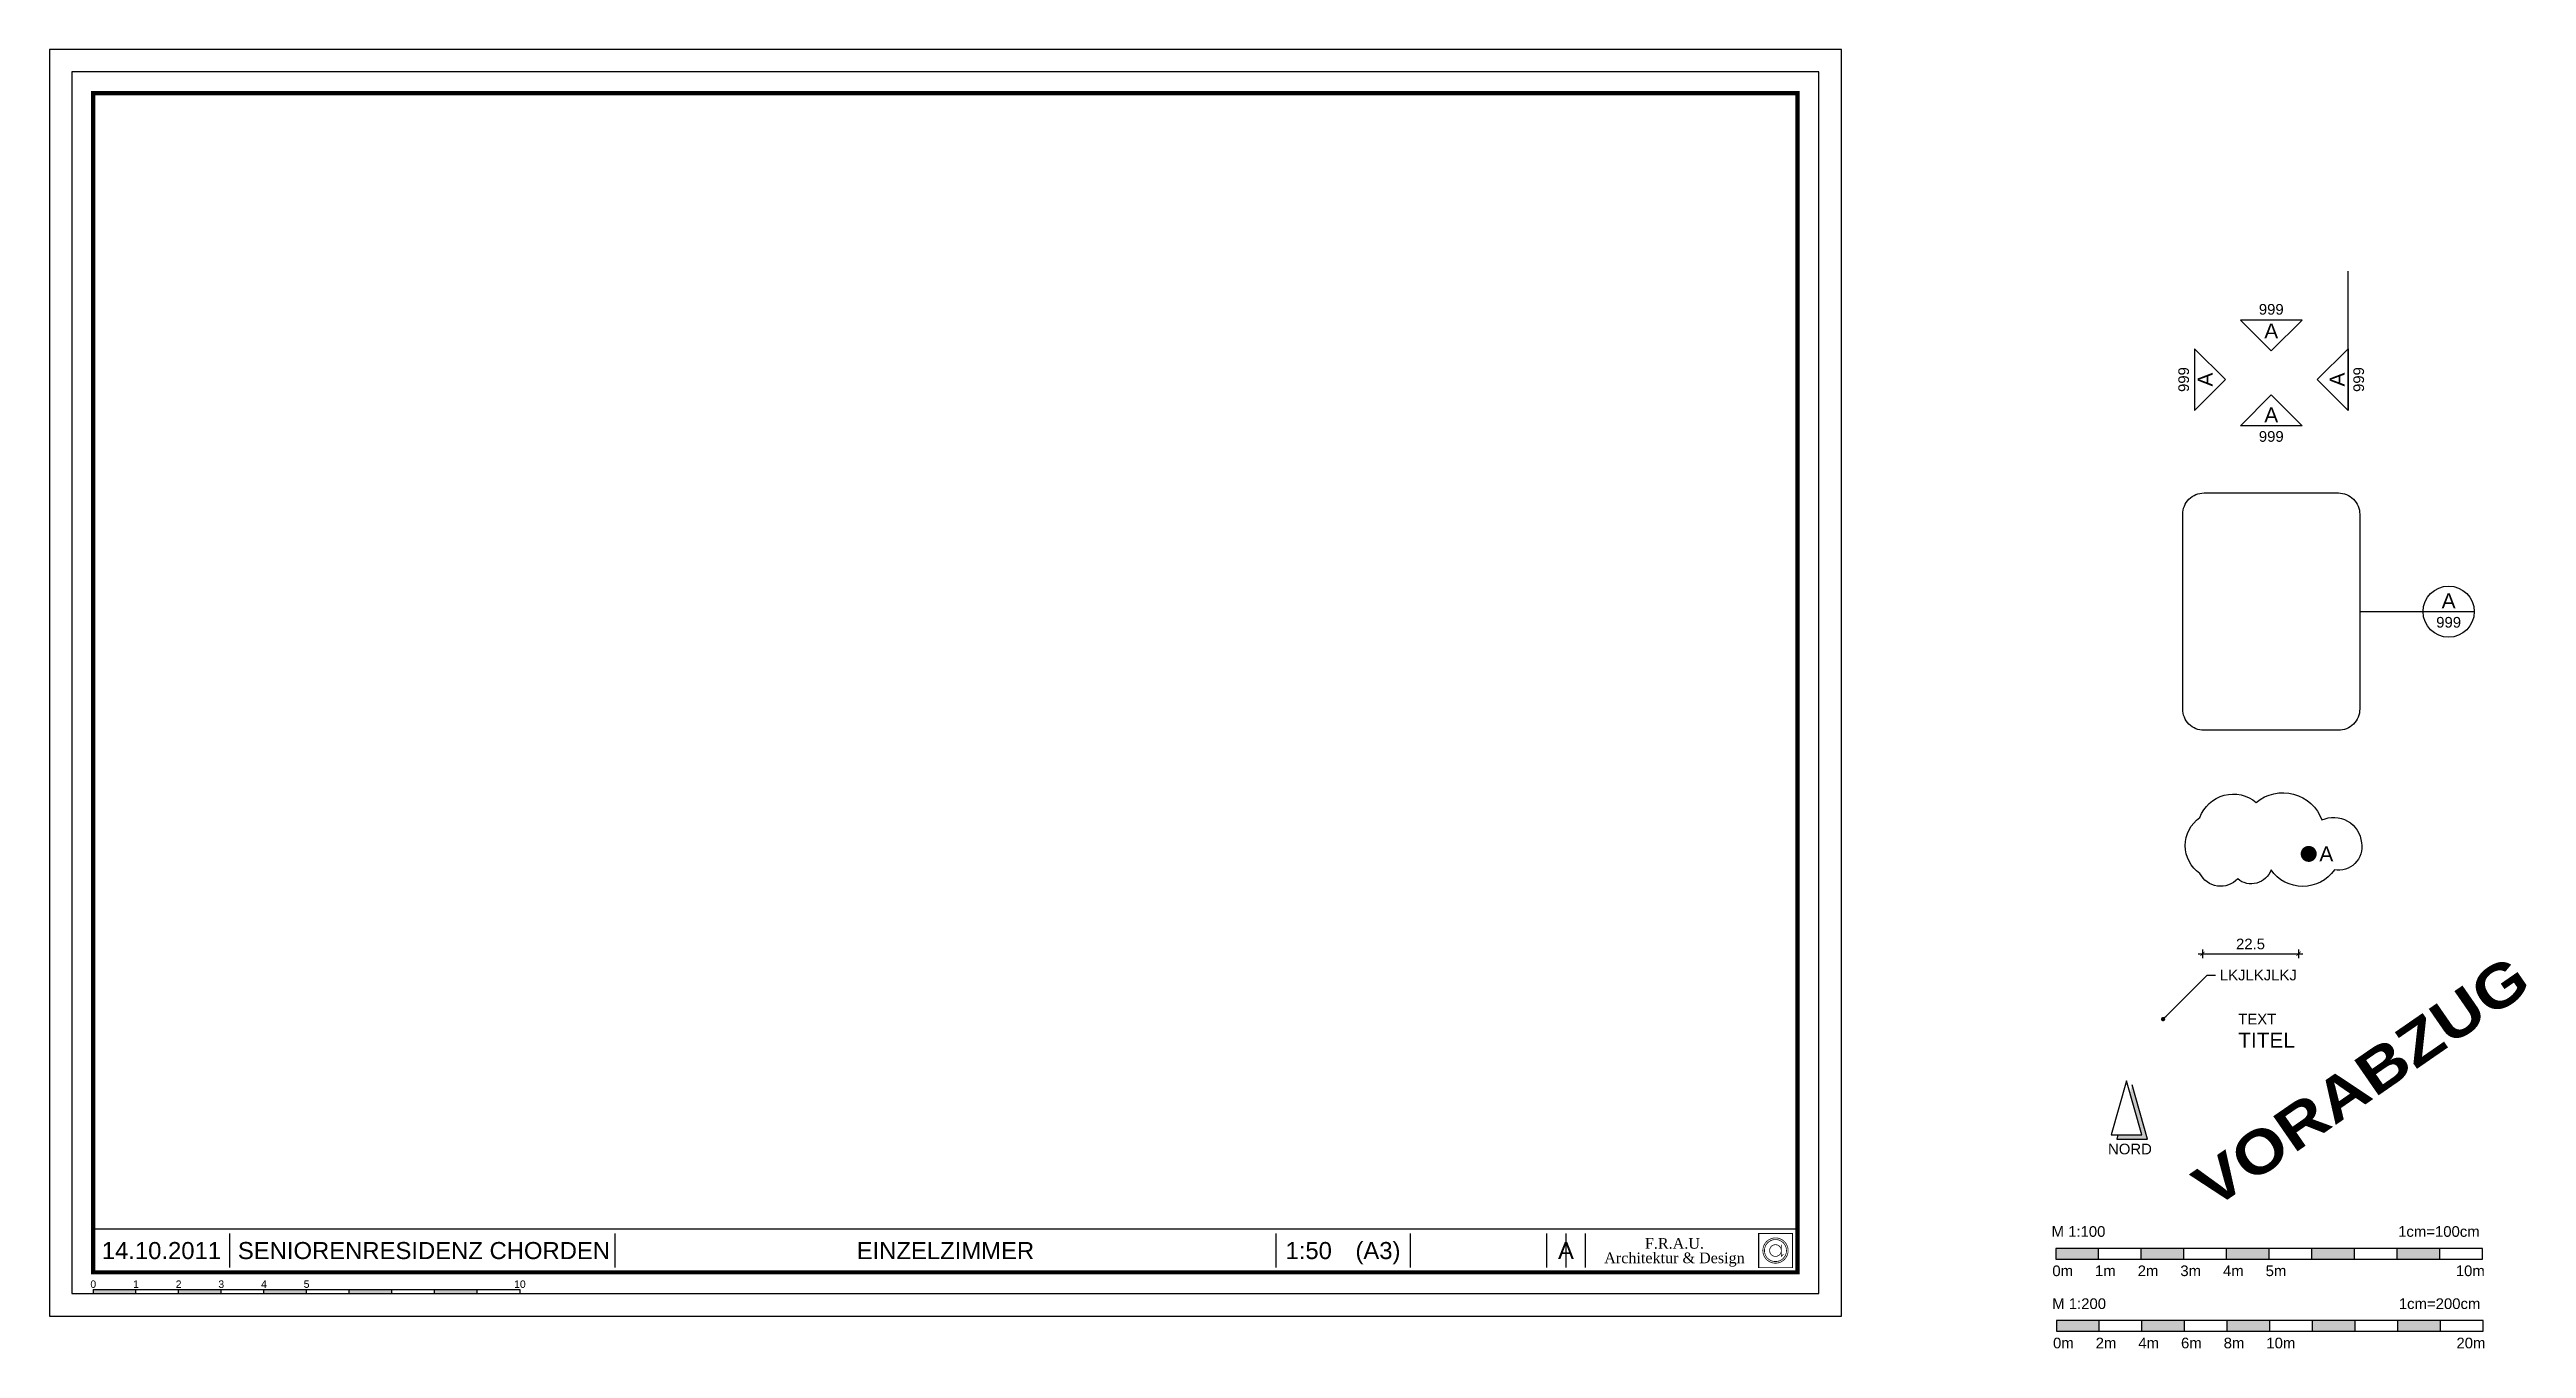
# Paper-space layout 'A3 Entwurf' of a CAD drawing. Extents: x -3 to 577, y -11 to 294.
import ezdxf
from ezdxf import colors
from ezdxf.entities.mleader import LeaderData, LeaderLine
from ezdxf.enums import TextEntityAlignment as Align
from ezdxf.math import Vec2, Vec3

# ---------------------------------------------------------------- set-up
doc = ezdxf.new("R2010")
doc.units = 0
doc.layers.get('Defpoints').update_dxf_attribs({"color": 8})
for name, color, linetype in [('A_Raumstempel', 7, 'Continuous'), ('A_Schnitt', 5, 'Continuous'), ('A_Änderungen', 10, 'Continuous'), ('ABA_Beschriftung', 7, 'Continuous'), ('ABA_Rahmen_1', 7, 'Continuous'), ('ABA_Rahmen_2', 5, 'Continuous')]:
    doc.layers.add(name, color=color, linetype=linetype)
doc.layers.add('ABA_Rahmen unsi', color=1, linetype='Continuous', plot=False)
doc.styles.add('ARIAL', font='arial.ttf')
doc.dimstyles.new('BEM M10', dxfattribs={"dimscale": 10, "dimtxt": 0.25, "dimasz": 0.1, "dimexe": 0.1, "dimexo": 0.1, "dimgap": 0.1, "dimtad": 1, "dimtih": 1, "dimtoh": 1, "dimdec": 1, "dimdsep": 46, "dimtxsty": 'ARIAL', "dimblk": 'ARCHTICK', "dimcen": 0.1, "dimdle": 0.1, "dimadec": 0, "dimazin": 0, "dimtfac": 1, "dimtdec": 1, "dimtmove": 1, "dimatfit": 3, "dimfxl": 0.1, "dimfxlon": 1, "dimarcsym": 0})

# ---------------------------------------------------------------- blocks, each defined once
blk = doc.blocks.new('PlanrahmenA3')
at = {"layer": 'ABA_Rahmen_1'}
h = blk.add_hatch(color=256, dxfattribs=at)
h.paths.add_polyline_path([(-1174, 1), (-1184, 1), (-1184, 0), (-1174, 0)])
h.paths.add_polyline_path([(-1154, 1), (-1164, 1), (-1164, 0), (-1154, 0)])
h.paths.add_polyline_path([(-1134, 1), (-1144, 1), (-1144, 0), (-1134, 0)])
for points in [[(-1114, 0), (-1114, 1), (-1124, 1), (-1124, 0)], [(-1094, 0), (-1094, 1), (-1104, 1), (-1104, 0)]]:
    blk.add_hatch(color=256, dxfattribs=at).paths.add_polyline_path(points)
for p, q in [((-1184, 1), (-1184, 0)), ((-1184, 1), (-1084, 1)), ((-1184, 0), (-1084, 0)), ((-1174, 0), (-1174, 1)), ((-1164, 0), (-1164, 1)), ((-1154, 0), (-1154, 1)), ((-1144, 0), (-1144, 1)), ((-1134, 0), (-1134, 1)), ((-1124, 0), (-1124, 1)), ((-1114, 0), (-1114, 1)), ((-1104, 0), (-1104, 1)), ((-1094, 0), (-1094, 1)), ((-1084, 1), (-1084, 0))]:
    blk.add_line(p, q, dxfattribs=at)
blk.add_lwpolyline([(-1084, 0), (-779.5, 0), (-779.5, 286.5), (-1189, 286.5), (-1189, 0), (-1184, 0)], dxfattribs=at)
at = {"layer": 'ABA_Rahmen_2', "const_width": 1}
blk.add_lwpolyline([(-1184, 281.5), (-1184, 5), (-784.5, 5), (-784.5, 281.5)], close=True, dxfattribs=at)
at = {"layer": 'ABA_Rahmen_1', "style": 'ARIAL'}
for s, p in [('0', (-1184, 2.23)), ('1', (-1174, 2.23)), ('2', (-1164, 2.23)), ('3', (-1154, 2.23)), ('4', (-1144, 2.23)), ('5', (-1134, 2.23)), ('10', (-1084, 2.23))]:
    blk.add_text(s, height=1.75, dxfattribs=at).set_placement(p, align=Align.MIDDLE)
blk = doc.blocks.new('PlankopfA3Entwurf')
for p, q in [((31.94, 9.11), (31.94, 1.11)), ((122.26, 9.11), (122.26, 1.11)), ((277.24, 9.11), (277.24, 1.11)), ((308.71, 9.11), (308.71, 1.11)), ((340.65, 9.11), (340.65, 1.11)), ((349.75, 9.11), (349.75, 1.11)), ((349.75, 9.11), (349.75, 1.11))]:
    blk.add_line(p, q)
at = {"color": 14}
blk.add_line((390.32, 9.11), (390.32, 1.11), dxfattribs=at)
at = {"color": 0}
blk.add_lwpolyline([(0, 10.22), (399.5, 10.22), (399.5, 0), (0, 0)], close=True, dxfattribs=at)
at = {"color": 14, "const_width": 0.18}
blk.add_lwpolyline([(390.32, 9.11), (398.32, 9.11), (398.32, 1.11), (390.32, 1.11)], close=True, dxfattribs=at)
for points in [[(397.28, 5.11, 1.000642), (391.36, 5.11, -0.131652)], [(396.9, 5.11, 1.000642), (391.74, 5.11, -0.131652)], [(395.69, 5.11, 1.000642), (392.95, 5.11, -0.131652)], [(397.28, 5.11, -1.000642), (391.36, 5.11, 0.131652)], [(396.9, 5.11, -1.000642), (391.74, 5.11, 0.131652)], [(395.69, 5.11, -1.000642), (392.95, 5.11, 0.131652)]]:
    blk.add_lwpolyline(points, format="xyb", dxfattribs=at)
blk.add_lwpolyline([(395.69, 6.48), (395.69, 3.74), (396.17, 4.22)], dxfattribs=at)
at = {"layer": 'Defpoints'}
blk.add_line((345.2, 9.11), (345.2, 1.11), dxfattribs=at)
at = {"style": 'ARIAL'}
for tag, p in [('DATUM', (15.97, 5.11)), ('INHALT', (199.75, 5.11)), ('SK-000', (324.68, 5.11)), ('A', (345.2, 5.11))]:
    blk.add_attdef(tag, text='', height=4, dxfattribs=at).set_placement(p, align=Align.MIDDLE_CENTER)
for tag, p in [('PROJEKT_NAME', (33.89, 5.11)), ('1:100', (279.46, 5.11))]:
    blk.add_attdef(tag, text='', height=4, dxfattribs=at).set_placement(p, align=Align.MIDDLE_LEFT)
blk.add_attdef('A3', text='', height=4, dxfattribs=at).set_placement((306.41, 5.11), align=Align.MIDDLE_RIGHT)
at = {"layer": 'ABA_Rahmen_1', "insert": (370.64, 4.68), "char_height": 2.5, "width": 35.5864, "attachment_point": 5, "line_spacing_factor": 0.816, "style": 'ARIAL'}
blk.add_mtext('\\pt47.25,94.5,110.75;{\\fTimes New Roman|b0|i0|c0|p18;\\C0;F.R.A.U. \\PArchitektur & Design\\P}', dxfattribs=at)
blk = doc.blocks.new('ÄNDERUNGSPUNKT')
at = {"color": 10, "const_width": 1.875}
blk.add_lwpolyline([(-0.9375, 0, 1), (0.9375, 0, 1)], format="xyb", close=True, dxfattribs=at)
at = {"color": 0, "style": 'ARIAL', "flags": 8}
blk.add_attdef('ÄNDERUNGSPUNKT', text='', height=3.5, dxfattribs=at).set_placement((2.5, 0), align=Align.MIDDLE_LEFT)
blk = doc.blocks.new('_ArchTick')
at = {"color": 0, "linetype": 'ByBlock', "const_width": 0.15}
blk.add_lwpolyline([(-0.5, -0.5), (0.5, 0.5)], dxfattribs=at)
blk = doc.blocks.new('*D10')
at = {"layer": 'ABA_Beschriftung', "color": 0, "lineweight": -2, "transparency": 16777216}
for p, q in [((500.48, 81.78), (524.99, 81.78)), ((501.48, 82.78), (501.48, 80.78)), ((523.99, 82.78), (523.99, 80.78))]:
    blk.add_line(p, q, dxfattribs=at)
at = {"layer": 'Defpoints', "color": 0, "transparency": 16777216}
for p in [(501.48, 87.64), (523.99, 87.64), (523.99, 81.78)]:
    blk.add_point(p, dxfattribs=at)
at = {"layer": 'ABA_Beschriftung', "color": 0, "lineweight": -2, "transparency": 16777216, "rotation": 180}
blk.add_blockref('_ArchTick', (501.48, 81.78), dxfattribs=at)
at = {"layer": 'ABA_Beschriftung', "color": 0, "lineweight": -2, "transparency": 16777216}
blk.add_blockref('_ArchTick', (523.99, 81.78), dxfattribs=at)
at = {"layer": 'ABA_Beschriftung', "color": 0, "transparency": 16777216, "insert": (512.74, 84.06), "char_height": 2.5, "attachment_point": 5, "style": 'ARIAL'}
blk.add_mtext('22.5', dxfattribs=at)
blk = doc.blocks.new('_Dot')
at = {"color": 0, "linetype": 'ByBlock', "lineweight": -2}
blk.add_line((-0.5, 0), (-1, 0), dxfattribs=at)
at = {"color": 0, "linetype": 'ByBlock', "const_width": 0.5}
blk.add_lwpolyline([(-0.25, 0, 1), (0.25, 0, 1)], format="xyb", close=True, dxfattribs=at)
blk = doc.blocks.new('PLANREFERENZ')
at = {"color": 0}
blk.add_lwpolyline([(1.484, 0), (2.684, 0)], dxfattribs=at)
blk.add_circle((2.084, 0), 0.6, dxfattribs=at)
at = {"layer": 'A_Raumstempel', "color": 0}
blk.add_lwpolyline([(0, 0), (1.484, 0)], dxfattribs=at)
at = {"color": 0, "style": 'ARIAL'}
for tag, height, p in [('DETAIL', 0.35, (2.084, 0.255)), ('ZEICHNUNG', 0.25, (2.084, -0.25))]:
    blk.add_attdef(tag, text='', height=height, dxfattribs=at).set_placement(p, align=Align.MIDDLE_CENTER)
blk = doc.blocks.new('MASSTAB100')
for points in [[(0.64, 6.51), (0.64, 4.01), (10.64, 4.01), (10.64, 6.51)], [(30.64, 4.01), (30.64, 6.51), (20.64, 6.51), (20.64, 4.01)], [(40.64, 4.01), (50.64, 4.01), (50.64, 6.51), (40.64, 6.51)], [(60.64, 6.51), (60.64, 4.01), (70.64, 4.01), (70.64, 6.51)], [(90.64, 4.01), (90.64, 6.51), (80.64, 6.51), (80.64, 4.01)]]:
    blk.add_hatch(color=0).paths.add_polyline_path(points)
at = {"color": 0}
for p, q in [((10.64, 4.01), (10.64, 6.51)), ((20.64, 4.01), (20.64, 6.51)), ((30.64, 4.01), (30.64, 6.51)), ((40.64, 4.01), (40.64, 6.51)), ((50.64, 4.01), (50.64, 6.51)), ((60.64, 4.01), (60.64, 6.51)), ((70.64, 4.01), (70.64, 6.51)), ((80.64, 4.01), (80.64, 6.51)), ((90.64, 4.01), (90.64, 6.51))]:
    blk.add_line(p, q, dxfattribs=at)
blk.add_lwpolyline([(0.64, 4.01), (100.64, 4.01), (100.64, 6.51), (0.64, 6.51)], close=True, dxfattribs=at)
at = {"color": 0, "style": 'ARIAL'}
for s, p in [('M 1:100', (-0.38, 9.22)), ('1cm=100cm', (80.85, 9.22)), ('0m', (-0.2, 0)), ('1m', (9.8, 0)), ('2m', (19.8, 0)), ('3m', (29.8, 0)), ('4m', (39.8, 0)), ('5m', (49.8, 0)), ('10m', (94.37, 0))]:
    blk.add_text(s, height=2.5, dxfattribs=at).set_placement(p)
blk = doc.blocks.new('ANSICHT')
at = {"layer": 'A_Raumstempel', "color": 0}
blk.add_lwpolyline([(-0.724, 0), (0, 0.724), (0.724, 0), (-0.724, 0)], dxfattribs=at)
at = {"color": 0, "style": 'ARIAL'}
for tag, height, p in [('DETAIL', 0.35, (0, 0.255)), ('ZEICHNUNG', 0.25, (0, -0.25))]:
    blk.add_attdef(tag, text='', height=height, dxfattribs=at).set_placement(p, align=Align.MIDDLE_CENTER)
blk = doc.blocks.new('NORD')
at = {"color": 0}
for p, q in [((0, 0), (-3.63, -12.7)), ((3.63, -12.7), (0, 0)), ((4.95, -13.7), (1.33, -1)), ((-3.63, -12.7), (3.63, -12.7)), ((-2.02, -12.7), (-2.3, -13.7)), ((-2.3, -13.7), (4.95, -13.7))]:
    blk.add_line(p, q, dxfattribs=at)
for points in [[(3.63, -12.7), (4.95, -13.7), (0.81, -2.82), (1.33, -1)], [(-2.02, -12.7), (-2.3, -13.7), (3.63, -12.7), (4.95, -13.7)]]:
    blk.add_solid(points, dxfattribs=at)
at = {"color": 0, "insert": (0.81, -14.77), "char_height": 2.5, "width": 10.3812, "attachment_point": 2, "style": 'ARIAL'}
blk.add_mtext('NORD', dxfattribs=at)
blk = doc.blocks.new('MASSTAB200')
for points in [[(0, 2.5), (0, 0), (10, 0), (10, 2.5)], [(30, 0), (30, 2.5), (20, 2.5), (20, 0)], [(40, 0), (50, 0), (50, 2.5), (40, 2.5)], [(60, 2.5), (60, 0), (70, 0), (70, 2.5)], [(90, 0), (90, 2.5), (80, 2.5), (80, 0)]]:
    blk.add_hatch(color=0).paths.add_polyline_path(points)
at = {"color": 0}
for p, q in [((10, 0), (10, 2.5)), ((20, 0), (20, 2.5)), ((30, 0), (30, 2.5)), ((40, 0), (40, 2.5)), ((50, 0), (50, 2.5)), ((60, 0), (60, 2.5)), ((70, 0), (70, 2.5)), ((80, 0), (80, 2.5)), ((90, 0), (90, 2.5))]:
    blk.add_line(p, q, dxfattribs=at)
blk.add_lwpolyline([(0, 0), (100, 0), (100, 2.5), (0, 2.5)], close=True, dxfattribs=at)
at = {"color": 0, "style": 'ARIAL'}
for s, p in [('M 1:200', (-1.03, 5.21)), ('1cm=200cm', (80.21, 5.21)), ('0m', (-0.84, -4.01)), ('2m', (9.16, -4.01)), ('4m', (19.16, -4.01)), ('6m', (29.16, -4.01)), ('8m', (39.16, -4.01)), ('10m', (49.16, -4.01)), ('20m', (93.72, -4.01))]:
    blk.add_text(s, height=2.5, dxfattribs=at).set_placement(p)

psp = doc.layouts.new('A3 Entwurf')

# ---------------------------------------------------------------- linework, layer by layer
at = {"layer": 'A_Schnitt'}
psp.add_lwpolyline([(535.6, 209.19), (535.6, 241.87)], dxfattribs=at)
at = {"layer": 'A_Änderungen'}
psp.add_lwpolyline([(500.88, 100.59, -0.520567), (500.88, 113.73, -0.520567), (514.09, 117.27, -0.520567), (529.47, 113.15, -0.520567), (538.75, 107.79, -0.520567), (532.39, 101.43, -0.520567), (517.56, 101.43, -0.520567), (509.74, 99.33, -0.520567)], format="xyb", close=True, dxfattribs=at)
at = {"layer": 'ABA_Beschriftung'}
psp.add_lwpolyline([(501.85, 189.84), (533.35, 189.84, -0.414214), (538.35, 184.84), (538.35, 139.18, -0.414214), (533.35, 134.18), (501.85, 134.18, -0.414214), (496.85, 139.18), (496.85, 184.84, -0.414214)], format="xyb", close=True, dxfattribs=at)
at = {"layer": 'ABA_Rahmen_2'}
psp.add_lwpolyline([(-3.18, -3.18), (416.83, -3.18), (416.83, 293.82), (-3.18, 293.82)], close=True, dxfattribs=at)

# ---------------------------------------------------------------- block references
at = {"lineweight": -2}
psp.add_blockref('PlanrahmenA3', (1191.08, 2.07), dxfattribs=at)
ref = psp.add_blockref('ANSICHT', (517.6, 230.37), dxfattribs=dict(xscale=-10, yscale=10, zscale=10, rotation=180))
ref.add_attrib('DETAIL', 'A', dxfattribs={"color": 0, "height": 3.5, "style": 'ARIAL'}).set_placement((517.6, 227.82), align=Align.MIDDLE_CENTER)
ref.add_attrib('ZEICHNUNG', '999', dxfattribs={"color": 0, "height": 2.5, "style": 'ARIAL'}).set_placement((517.6, 232.9), align=Align.MIDDLE_CENTER)
ref = psp.add_blockref('ANSICHT', (499.6, 216.43), dxfattribs=dict(xscale=-10, yscale=10, zscale=10, rotation=270))
ref.add_attrib('DETAIL', 'A', dxfattribs={"color": 0, "height": 3.5, "rotation": 90, "style": 'ARIAL'}).set_placement((502.14, 216.43), align=Align.MIDDLE_CENTER)
ref.add_attrib('ZEICHNUNG', '999', dxfattribs={"color": 0, "height": 2.5, "rotation": 90, "style": 'ARIAL'}).set_placement((497.07, 216.43), align=Align.MIDDLE_CENTER)
at = {"xscale": 10, "yscale": 10, "zscale": 10, "rotation": 90}
psp.add_blockref('ANSICHT', (535.6, 216.43), dxfattribs=at).add_auto_attribs({'DETAIL': 'A', 'ZEICHNUNG': '999'})
at = {"xscale": 10, "yscale": 10, "zscale": 10}
psp.add_blockref('ANSICHT', (517.6, 205.59), dxfattribs=at).add_auto_attribs({'DETAIL': 'A', 'ZEICHNUNG': '999'})
for name, p in [('NORD', (483.67, 52.01)), ('MASSTAB100', (466.49, 6.18)), ('MASSTAB200', (467.29, -6.74))]:
    psp.add_blockref(name, p)
at = {"layer": 'A_Änderungen'}
psp.add_blockref('ÄNDERUNGSPUNKT', (526.38, 105.2), dxfattribs=at).add_auto_attribs({'ÄNDERUNGSPUNKT': 'A'})
at = {"layer": 'ABA_Beschriftung'}
ref = psp.add_blockref('PLANREFERENZ', (538.35, 162.01), dxfattribs=dict(at, xscale=10, yscale=10, zscale=10))
ref.add_attrib('ZEICHNUNG', '999', dxfattribs={"layer": '0', "height": 2.5, "style": 'ARIAL'}).set_placement((559.18, 159.51), align=Align.MIDDLE_CENTER)
ref.add_attrib('DETAIL', 'A', dxfattribs={"layer": '0', "height": 3.5, "style": 'ARIAL'}).set_placement((559.18, 164.56), align=Align.MIDDLE_CENTER)
at = {"layer": 'ABA_Rahmen_1'}
ref = psp.add_blockref('PlankopfA3Entwurf', (7.07, 7.07), dxfattribs=at)
ref.add_attrib('A', 'A', dxfattribs={"layer": '0', "height": 4, "style": 'ARIAL'}).set_placement((352.28, 12.18), align=Align.MIDDLE_CENTER)
ref.add_attrib('A3', '(A3)', dxfattribs={"layer": '0', "height": 4, "style": 'ARIAL'}).set_placement((313.49, 12.18), align=Align.MIDDLE_RIGHT)
ref.add_attrib('1:100', '1:50', dxfattribs={"layer": '0', "height": 4, "style": 'ARIAL'}).set_placement((286.54, 12.18), align=Align.MIDDLE_LEFT)
ref.add_attrib('INHALT', 'EINZELZIMMER', dxfattribs={"layer": '0', "height": 4, "style": 'ARIAL'}).set_placement((206.82, 12.18), align=Align.MIDDLE_CENTER)
ref.add_attrib('DATUM', '14.10.2011', dxfattribs={"layer": '0', "height": 4, "style": 'ARIAL'}).set_placement((23.05, 12.18), align=Align.MIDDLE_CENTER)
ref.add_attrib('PROJEKT_NAME', 'SENIORENRESIDENZ CHORDEN', dxfattribs={"layer": '0', "height": 4, "style": 'ARIAL'}).set_placement((40.97, 12.18), align=Align.MIDDLE_LEFT)

# ---------------------------------------------------------------- texts
at = {"layer": 'ABA_Beschriftung', "style": 'ARIAL'}
for s, height, p in [('TEXT', 2.5, (509.85, 65.2)), ('TITEL', 3.5, (509.85, 59.79))]:
    psp.add_text(s, height=height, dxfattribs=at).set_placement(p)
at = {"layer": 'ABA_Beschriftung', "insert": (498.19, 29.94), "char_height": 10, "width": 568.3662, "attachment_point": 1, "rotation": 34.63928, "style": 'ARIAL'}
psp.add_mtext('{\\fArial Black|b0|i0|c0|p34;\\C253;VORABZUG}', dxfattribs=at)

# ---------------------------------------------------------------- dimensions: what is measured, and where the dimension line sits
at = {"layer": 'ABA_Beschriftung'}
dim = psp.add_linear_dim(base=(523.99, 81.78), p1=(501.48, 87.64), p2=(523.99, 87.64), dimstyle='BEM M10', dxfattribs=at)
dim.commit()
dim.dimension.update_dxf_attribs({"geometry": '*D10', "text_midpoint": (512.74, 84.06)})

# ---------------------------------------------------------------- leaders
ml = psp.add_multileader_mtext('Standard', dxfattribs=at)
ml.set_content('LKJLKJLKJ', color=256, style='ARIAL')
ml.set_leader_properties()
ml.set_arrow_properties(name='DOT')
ml.build(insert=Vec2(0, 0))
ml.multileader.update_dxf_attribs({"dogleg_length": 0.2, "arrow_head_size": 1, "scale": 10})
ctx = ml.context
ctx.base_point, ctx.scale, ctx.char_height, ctx.arrow_head_size, ctx.landing_gap_size, ctx.plane_origin = Vec3(504.56, 76.76), 10, 2.5, 1, 1, Vec3(492.25, 66.45)
notes = []
notes.append((ctx, [(0, (1, 1, 0), (502.56, 76.76), (1, 0), 2, [(0, [(492.25, 66.45)], 0, [])])]))
ctx.mtext.insert, ctx.mtext.flow_direction = Vec3(505.56, 78.04), 5
for ctx, leaders in notes:
    for number, flags, end, landing, length, lines in leaders:
        leader = LeaderData()
        leader.index, (leader.has_last_leader_line, leader.has_dogleg_vector, leader.attachment_direction) = number, flags
        leader.last_leader_point, leader.dogleg_vector, leader.dogleg_length = Vec3(end), Vec3(landing), length
        for number, points, colour, breaks in lines:
            line = LeaderLine()
            line.index, line.vertices, line.color, line.breaks = number, Vec3.list(points), colors.encode_raw_color(colour), breaks
            leader.lines.append(line)
        ctx.leaders.append(leader)

# ---------------------------------------------------------------- viewports
at = {"layer": 'ABA_Rahmen unsi', "view_target_point": (276.596, -5057.259)}
psp.add_viewport(center=(206.82, 150.43), size=(399.5, 266.2803), view_center_point=(-336.374, 7239.037), view_height=1331.40152, dxfattribs=at)

doc.saveas('drawing.dxf')
